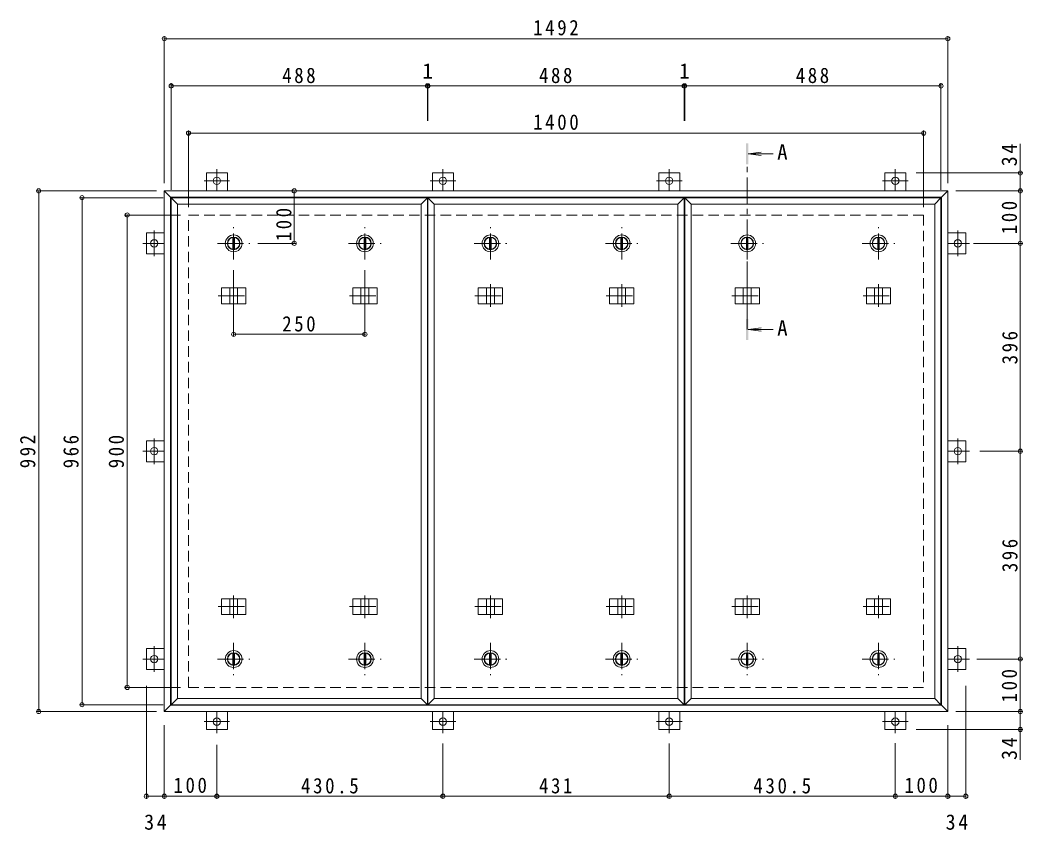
# Model space of a CAD drawing. Units: millimetres at full size, sheet at 1:10. Extents: x -2570 to 2371, y -1962 to 1308.
# Drawn here: x -1998 to -88, y -235 to 1308 of the extents above; entities that cross this region are included whole.
import ezdxf
from ezdxf.enums import TextEntityAlignment as Align

# ---------------------------------------------------------------- set-up
doc = ezdxf.new("R2010")
doc.units = ezdxf.units.MM
doc.header["$LTSCALE"] = 10
doc.header["$PDMODE"] = 32
doc.header["$PDSIZE"] = 8
doc.linetypes.add('CHAIN1', pattern=[8, 5, -1, 1, -1])
doc.linetypes.add('DASHED2', pattern=[3, 2, -1])
for name, color, linetype, lineweight in [('0-1_躯体', 2, 'DASHED2', 9), ('0-2_仕上', 4, 'Continuous', 9), ('0-3_建具', 4, 'Continuous', 9), ('0-5_寸法', 4, 'Continuous', 9), ('0-C', 2, 'Continuous', 9), ('0-E', 3, 'Continuous', 9), ('0-F', 7, 'Continuous', 9)]:
    doc.layers.add(name, color=color, linetype=linetype, lineweight=lineweight)
doc.styles.add('ＭＳ ゴシック', font='')
doc.styles.get('ＭＳ ゴシック').set_extended_font_data('MS Gothic')

msp = doc.modelspace()

# ---------------------------------------------------------------- linework, layer by layer
at = {"layer": '0-1_躯体'}
for p, q in [((-1676.82, 936.56), (-276.82, 936.56)), ((-1676.82, 36.56), (-1676.82, 936.56)), ((-276.82, 936.56), (-276.82, 36.56)), ((-276.82, 36.56), (-1676.82, 36.56))]:
    msp.add_line(p, q, dxfattribs=at)
at = {"layer": '0-2_仕上'}
for p, q in [((-1709.82, 3.56), (-1709.82, 969.56)), ((-1697.82, 15.56), (-1697.82, 957.56)), ((-1233.82, 15.56), (-1233.82, 957.56)), ((-1221.82, 3.56), (-1221.82, 969.56)), ((-1220.82, 3.56), (-1220.82, 969.56)), ((-1208.82, 15.56), (-1208.82, 957.56)), ((-744.82, 15.56), (-744.82, 957.56)), ((-732.82, 3.56), (-732.82, 969.56)), ((-731.82, 3.56), (-731.82, 969.56)), ((-719.82, 15.56), (-719.82, 957.56)), ((-255.82, 15.56), (-255.82, 957.56)), ((-243.82, 3.56), (-243.82, 969.56))]:
    msp.add_line(p, q, dxfattribs=at)
for points in [[(-1697.82, 957.56), (-1709.82, 969.56), (-1221.82, 969.56)], [(-1697.82, 957.56), (-1233.82, 957.56), (-1221.82, 969.56)], [(-1208.82, 957.56), (-1220.82, 969.56), (-732.82, 969.56)], [(-1208.82, 957.56), (-744.82, 957.56), (-732.82, 969.56)], [(-719.82, 957.56), (-731.82, 969.56), (-243.82, 969.56)], [(-719.82, 957.56), (-255.82, 957.56), (-243.82, 969.56)], [(-1697.82, 15.56), (-1709.82, 3.56), (-1221.82, 3.56)], [(-1697.82, 15.56), (-1233.82, 15.56), (-1221.82, 3.56)], [(-1208.82, 15.56), (-1220.82, 3.56), (-732.82, 3.56)], [(-1208.82, 15.56), (-744.82, 15.56), (-732.82, 3.56)], [(-719.82, 15.56), (-731.82, 3.56), (-243.82, 3.56)], [(-719.82, 15.56), (-255.82, 15.56), (-243.82, 3.56)]]:
    msp.add_lwpolyline(points, dxfattribs=at)
at = {"layer": '0-3_建具', "color": 2}
for p, q in [((-1722.82, 982.56), (-1710.82, 970.56)), ((-1722.82, 982.56), (-230.82, 982.56)), ((-1722.82, -9.44), (-1722.82, 982.56)), ((-242.82, 970.56), (-230.82, 982.56)), ((-230.82, 982.56), (-230.82, -9.44)), ((-1710.82, 970.56), (-242.82, 970.56)), ((-1710.82, 2.56), (-1710.82, 970.56)), ((-242.82, 2.56), (-242.82, 970.56)), ((-1710.82, 2.56), (-1722.82, -9.44)), ((-242.82, 2.56), (-1710.82, 2.56)), ((-242.82, 2.56), (-230.82, -9.44)), ((-230.82, -9.44), (-1722.82, -9.44))]:
    msp.add_line(p, q, dxfattribs=at)
at = {"layer": '0-3_建具', "linetype": 'CHAIN1'}
for p, q in [((-1590.82, 804.67), (-1590.82, 761.44)), ((-1340.82, 804.67), (-1340.82, 761.44)), ((-1101.82, 804.67), (-1101.82, 761.44)), ((-851.82, 804.67), (-851.82, 761.44)), ((-612.82, 804.67), (-612.82, 761.44)), ((-362.82, 804.67), (-362.82, 761.44)), ((-1620.23, 782.56), (-1561.41, 782.56)), ((-1370.23, 782.56), (-1311.41, 782.56)), ((-1131.23, 782.56), (-1072.41, 782.56)), ((-881.23, 782.56), (-822.41, 782.56)), ((-642.23, 782.56), (-583.41, 782.56)), ((-392.23, 782.56), (-333.41, 782.56)), ((-1590.82, 168.44), (-1590.82, 211.68)), ((-1340.82, 168.44), (-1340.82, 211.68)), ((-1101.82, 168.44), (-1101.82, 211.68)), ((-851.82, 168.44), (-851.82, 211.68)), ((-612.82, 168.44), (-612.82, 211.68)), ((-362.82, 168.44), (-362.82, 211.68)), ((-1620.23, 190.56), (-1561.41, 190.56)), ((-1370.23, 190.56), (-1311.41, 190.56)), ((-1131.23, 190.56), (-1072.41, 190.56)), ((-881.23, 190.56), (-822.41, 190.56)), ((-642.23, 190.56), (-583.41, 190.56)), ((-392.23, 190.56), (-333.41, 190.56))]:
    msp.add_line(p, q, dxfattribs=at)
at = {"layer": '0-3_建具'}
for p, q in [((-1613.91, 797.56), (-1613.91, 767.56)), ((-1613.91, 797.56), (-1567.73, 797.56)), ((-1598.32, 797.56), (-1598.32, 767.56)), ((-1583.32, 797.56), (-1583.32, 767.56)), ((-1567.73, 797.56), (-1567.73, 767.56)), ((-1363.91, 797.56), (-1363.91, 767.56)), ((-1363.91, 797.56), (-1317.73, 797.56)), ((-1348.32, 797.56), (-1348.32, 767.56)), ((-1333.32, 797.56), (-1333.32, 767.56)), ((-1317.73, 797.56), (-1317.73, 767.56)), ((-1124.91, 797.56), (-1124.91, 767.56)), ((-1124.91, 797.56), (-1078.73, 797.56)), ((-1109.32, 797.56), (-1109.32, 767.56)), ((-1094.32, 797.56), (-1094.32, 767.56)), ((-1078.73, 797.56), (-1078.73, 767.56)), ((-874.91, 797.56), (-874.91, 767.56)), ((-874.91, 797.56), (-828.73, 797.56)), ((-859.32, 797.56), (-859.32, 767.56)), ((-844.32, 797.56), (-844.32, 767.56)), ((-828.73, 797.56), (-828.73, 767.56)), ((-635.91, 797.56), (-635.91, 767.56)), ((-635.91, 797.56), (-589.73, 797.56)), ((-620.32, 797.56), (-620.32, 767.56)), ((-605.32, 797.56), (-605.32, 767.56)), ((-589.73, 797.56), (-589.73, 767.56)), ((-385.91, 797.56), (-385.91, 767.56)), ((-385.91, 797.56), (-339.73, 797.56)), ((-370.32, 797.56), (-370.32, 767.56)), ((-355.32, 797.56), (-355.32, 767.56)), ((-339.73, 797.56), (-339.73, 767.56)), ((-1613.91, 767.56), (-1567.73, 767.56)), ((-1363.91, 767.56), (-1317.73, 767.56)), ((-1124.91, 767.56), (-1078.73, 767.56)), ((-874.91, 767.56), (-828.73, 767.56)), ((-635.91, 767.56), (-589.73, 767.56)), ((-385.91, 767.56), (-339.73, 767.56)), ((-1613.91, 175.56), (-1613.91, 205.56)), ((-1613.91, 205.56), (-1567.73, 205.56)), ((-1598.32, 175.56), (-1598.32, 205.56)), ((-1583.32, 175.56), (-1583.32, 205.56)), ((-1567.73, 175.56), (-1567.73, 205.56)), ((-1363.91, 175.56), (-1363.91, 205.56)), ((-1363.91, 205.56), (-1317.73, 205.56)), ((-1348.32, 175.56), (-1348.32, 205.56)), ((-1333.32, 175.56), (-1333.32, 205.56)), ((-1317.73, 175.56), (-1317.73, 205.56)), ((-1124.91, 175.56), (-1124.91, 205.56)), ((-1124.91, 205.56), (-1078.73, 205.56)), ((-1109.32, 175.56), (-1109.32, 205.56)), ((-1094.32, 175.56), (-1094.32, 205.56)), ((-1078.73, 175.56), (-1078.73, 205.56)), ((-874.91, 175.56), (-874.91, 205.56)), ((-874.91, 205.56), (-828.73, 205.56)), ((-859.32, 175.56), (-859.32, 205.56)), ((-844.32, 175.56), (-844.32, 205.56)), ((-828.73, 175.56), (-828.73, 205.56)), ((-635.91, 175.56), (-635.91, 205.56)), ((-635.91, 205.56), (-589.73, 205.56)), ((-620.32, 175.56), (-620.32, 205.56)), ((-605.32, 175.56), (-605.32, 205.56)), ((-589.73, 175.56), (-589.73, 205.56)), ((-385.91, 175.56), (-385.91, 205.56)), ((-385.91, 205.56), (-339.73, 205.56)), ((-370.32, 175.56), (-370.32, 205.56)), ((-355.32, 175.56), (-355.32, 205.56)), ((-339.73, 175.56), (-339.73, 205.56)), ((-1613.91, 175.56), (-1567.73, 175.56)), ((-1363.91, 175.56), (-1317.73, 175.56)), ((-1124.91, 175.56), (-1078.73, 175.56)), ((-874.91, 175.56), (-828.73, 175.56)), ((-635.91, 175.56), (-589.73, 175.56)), ((-385.91, 175.56), (-339.73, 175.56))]:
    msp.add_line(p, q, dxfattribs=at)
at = {"layer": '0-5_寸法'}
for p, q in [((-610.82, 1053.37), (-586.03, 1056.64)), ((-610.82, 1053.37), (-586.03, 1050.11)), ((-610.82, 1053.37), (-563.35, 1053.37)), ((-610.82, 718.25), (-586.03, 721.51)), ((-610.82, 718.25), (-586.03, 714.99)), ((-610.82, 718.25), (-563.35, 718.25))]:
    msp.add_line(p, q, dxfattribs=at)
at = {"layer": '0-5_寸法', "linetype": 'CHAIN1'}
msp.add_line((-612.82, 718.25), (-612.82, 1033.37), dxfattribs=at)
at = {"layer": '0-5_寸法'}
for points in [[(-610.82, 1073.37), (-614.82, 1073.37), (-610.82, 1033.37), (-614.82, 1033.37)], [(-610.82, 698.25), (-614.82, 698.25), (-610.82, 738.25), (-614.82, 738.25)]]:
    msp.add_solid(points, dxfattribs=at)
at = {"layer": '0-C', "linetype": 'CHAIN1'}
for p, q in [((-1590.82, 851.56), (-1590.82, 913.56)), ((-1340.82, 851.56), (-1340.82, 913.56)), ((-1101.82, 851.56), (-1101.82, 913.56)), ((-851.82, 851.56), (-851.82, 913.56)), ((-612.82, 851.56), (-612.82, 913.56)), ((-362.82, 851.56), (-362.82, 913.56)), ((-1621.82, 882.56), (-1559.82, 882.56)), ((-1371.82, 882.56), (-1309.82, 882.56)), ((-1132.82, 882.56), (-1070.82, 882.56)), ((-882.82, 882.56), (-820.82, 882.56)), ((-643.82, 882.56), (-581.82, 882.56)), ((-393.82, 882.56), (-331.82, 882.56)), ((-1590.82, 121.56), (-1590.82, 59.56)), ((-1340.82, 121.56), (-1340.82, 59.56)), ((-1101.82, 121.56), (-1101.82, 59.56)), ((-851.82, 121.56), (-851.82, 59.56)), ((-612.82, 121.56), (-612.82, 59.56)), ((-362.82, 121.56), (-362.82, 59.56)), ((-1621.82, 90.56), (-1559.82, 90.56)), ((-1371.82, 90.56), (-1309.82, 90.56)), ((-1132.82, 90.56), (-1070.82, 90.56)), ((-882.82, 90.56), (-820.82, 90.56)), ((-643.82, 90.56), (-581.82, 90.56)), ((-393.82, 90.56), (-331.82, 90.56))]:
    msp.add_line(p, q, dxfattribs=at)
at = {"layer": '0-C'}
for p, q in [((-1592.32, 893.96), (-1592.32, 871.16)), ((-1589.32, 893.96), (-1589.32, 871.16)), ((-1342.32, 893.96), (-1342.32, 871.16)), ((-1339.32, 893.96), (-1339.32, 871.16)), ((-1103.32, 893.96), (-1103.32, 871.16)), ((-1100.32, 893.96), (-1100.32, 871.16)), ((-853.32, 893.96), (-853.32, 871.16)), ((-850.32, 893.96), (-850.32, 871.16)), ((-614.32, 893.96), (-614.32, 871.16)), ((-611.32, 893.96), (-611.32, 871.16)), ((-364.32, 893.96), (-364.32, 871.16)), ((-361.32, 893.96), (-361.32, 871.16)), ((-1592.32, 79.15), (-1592.32, 101.96)), ((-1589.32, 79.15), (-1589.32, 101.96)), ((-1342.32, 79.15), (-1342.32, 101.96)), ((-1339.32, 79.15), (-1339.32, 101.96)), ((-1103.32, 79.15), (-1103.32, 101.96)), ((-1100.32, 79.15), (-1100.32, 101.96)), ((-853.32, 79.15), (-853.32, 101.96)), ((-850.32, 79.15), (-850.32, 101.96)), ((-614.32, 79.15), (-614.32, 101.96)), ((-611.32, 79.15), (-611.32, 101.96)), ((-364.32, 79.15), (-364.32, 101.96)), ((-361.32, 79.15), (-361.32, 101.96))]:
    msp.add_line(p, q, dxfattribs=at)
for centre, radius in [((-1590.82, 882.56), 16), ((-1340.82, 882.56), 16), ((-1101.82, 882.56), 16), ((-851.82, 882.56), 16), ((-612.82, 882.56), 16), ((-362.82, 882.56), 16), ((-1590.82, 882.56), 12), ((-1590.82, 882.56), 11.5), ((-1340.82, 882.56), 12), ((-1340.82, 882.56), 11.5), ((-1101.82, 882.56), 12), ((-1101.82, 882.56), 11.5), ((-851.82, 882.56), 12), ((-851.82, 882.56), 11.5), ((-612.82, 882.56), 12), ((-612.82, 882.56), 11.5), ((-362.82, 882.56), 12), ((-362.82, 882.56), 11.5), ((-1590.82, 90.56), 16), ((-1590.82, 90.56), 12), ((-1590.82, 90.56), 11.5), ((-1340.82, 90.56), 16), ((-1340.82, 90.56), 12), ((-1340.82, 90.56), 11.5), ((-1101.82, 90.56), 16), ((-1101.82, 90.56), 12), ((-1101.82, 90.56), 11.5), ((-851.82, 90.56), 16), ((-851.82, 90.56), 12), ((-851.82, 90.56), 11.5), ((-612.82, 90.56), 16), ((-612.82, 90.56), 12), ((-612.82, 90.56), 11.5), ((-362.82, 90.56), 16), ((-362.82, 90.56), 12), ((-362.82, 90.56), 11.5)]:
    msp.add_circle(centre, radius, dxfattribs=at)
at = {"layer": '0-E'}
for p, q in [((-1642.82, 1016.76), (-1602.82, 1016.76)), ((-1642.82, 1016.76), (-1642.82, 982.56)), ((-1602.82, 1016.76), (-1602.82, 982.56)), ((-1212.32, 1016.76), (-1172.32, 1016.76)), ((-1212.32, 1016.76), (-1212.32, 982.56)), ((-1172.32, 1016.76), (-1172.32, 982.56)), ((-781.32, 1016.76), (-741.32, 1016.76)), ((-781.32, 1016.76), (-781.32, 982.56)), ((-741.32, 1016.76), (-741.32, 982.56)), ((-350.82, 1016.76), (-310.82, 1016.76)), ((-350.82, 1016.76), (-350.82, 982.56)), ((-310.82, 1016.76), (-310.82, 982.56)), ((-1757.02, 862.56), (-1757.02, 902.56)), ((-1757.02, 902.56), (-1722.82, 902.56)), ((-196.62, 902.56), (-230.82, 902.56)), ((-196.62, 902.56), (-196.62, 862.56)), ((-1757.02, 862.56), (-1722.82, 862.56)), ((-196.62, 862.56), (-230.82, 862.56)), ((-1757.02, 466.56), (-1757.02, 506.56)), ((-1757.02, 506.56), (-1722.82, 506.56)), ((-196.62, 506.56), (-230.82, 506.56)), ((-196.62, 506.56), (-196.62, 466.56)), ((-1757.02, 466.56), (-1722.82, 466.56)), ((-196.62, 466.56), (-230.82, 466.56)), ((-1757.02, 70.56), (-1757.02, 110.56)), ((-1757.02, 110.56), (-1722.82, 110.56)), ((-196.62, 110.56), (-230.82, 110.56)), ((-196.62, 110.56), (-196.62, 70.56)), ((-1757.02, 70.56), (-1722.82, 70.56)), ((-196.62, 70.56), (-230.82, 70.56)), ((-1642.82, -43.64), (-1642.82, -9.44)), ((-1602.82, -43.64), (-1602.82, -9.44)), ((-1212.32, -43.64), (-1212.32, -9.44)), ((-1172.32, -43.64), (-1172.32, -9.44)), ((-781.32, -43.64), (-781.32, -9.44)), ((-741.32, -43.64), (-741.32, -9.44)), ((-350.82, -43.64), (-350.82, -9.44)), ((-310.82, -43.64), (-310.82, -9.44)), ((-1602.82, -43.64), (-1642.82, -43.64)), ((-1172.32, -43.64), (-1212.32, -43.64)), ((-741.32, -43.64), (-781.32, -43.64)), ((-310.82, -43.64), (-350.82, -43.64))]:
    msp.add_line(p, q, dxfattribs=at)
at = {"layer": '0-E', "linetype": 'CHAIN1'}
for p, q in [((-1622.82, 1023.73), (-1622.82, 982.56)), ((-1192.32, 1023.73), (-1192.32, 982.56)), ((-761.32, 1023.73), (-761.32, 982.56)), ((-330.82, 1023.73), (-330.82, 982.56)), ((-1598.44, 1001.76), (-1647.2, 1001.76)), ((-1167.94, 1001.76), (-1216.7, 1001.76)), ((-736.94, 1001.76), (-785.7, 1001.76)), ((-306.44, 1001.76), (-355.2, 1001.76)), ((-1742.02, 906.93), (-1742.02, 858.18)), ((-211.62, 858.18), (-211.62, 906.93)), ((-1763.99, 882.56), (-1722.82, 882.56)), ((-189.65, 882.56), (-230.82, 882.56)), ((-1742.02, 510.93), (-1742.02, 462.18)), ((-211.62, 462.18), (-211.62, 510.93)), ((-1763.99, 486.56), (-1722.82, 486.56)), ((-189.65, 486.56), (-230.82, 486.56)), ((-1742.02, 114.93), (-1742.02, 66.18)), ((-211.62, 66.18), (-211.62, 114.93)), ((-1763.99, 90.56), (-1722.82, 90.56)), ((-189.65, 90.56), (-230.82, 90.56)), ((-1622.82, -50.62), (-1622.82, -9.44)), ((-1192.32, -50.62), (-1192.32, -9.44)), ((-761.32, -50.62), (-761.32, -9.44)), ((-330.82, -50.62), (-330.82, -9.44)), ((-1647.2, -28.64), (-1598.44, -28.64)), ((-1216.7, -28.64), (-1167.94, -28.64)), ((-785.7, -28.64), (-736.94, -28.64)), ((-355.2, -28.64), (-306.44, -28.64))]:
    msp.add_line(p, q, dxfattribs=at)
at = {"layer": '0-E'}
for centre in [(-1622.82, 1001.76), (-1192.32, 1001.76), (-761.32, 1001.76), (-330.82, 1001.76), (-1742.02, 882.56), (-211.62, 882.56), (-1742.02, 486.56), (-211.62, 486.56), (-1742.02, 90.56), (-211.62, 90.56), (-1622.82, -28.64), (-1192.32, -28.64), (-761.32, -28.64), (-330.82, -28.64)]:
    msp.add_circle(centre, 7, dxfattribs=at)
at = {"layer": '0-F'}
for p, q in [((-1722.82, 997.56), (-1722.82, 1277.56)), ((-1722.82, 1272.56), (-230.82, 1272.56)), ((-230.82, 997.56), (-230.82, 1277.56)), ((-1709.82, 984.56), (-1709.82, 1187.56)), ((-1221.82, 1185.56), (-1221.82, 1116.27)), ((-1220.82, 1185.56), (-1220.82, 1116.27)), ((-732.82, 1185.56), (-732.82, 1116.27)), ((-731.82, 1185.56), (-731.82, 1116.27)), ((-243.82, 984.56), (-243.82, 1187.56)), ((-1709.82, 1182.56), (-1221.82, 1182.56)), ((-1221.82, 1182.56), (-1220.82, 1182.56)), ((-1220.82, 1182.56), (-732.82, 1182.56)), ((-732.82, 1182.56), (-731.82, 1182.56)), ((-731.82, 1182.56), (-243.82, 1182.56)), ((-1676.82, 951.56), (-1676.82, 1097.56)), ((-1676.82, 1092.56), (-276.82, 1092.56)), ((-276.82, 951.56), (-276.82, 1097.56)), ((-92.73, 1016.76), (-92.73, 1071.94)), ((-87.73, 1016.76), (-290.82, 1016.76)), ((-92.73, 982.56), (-92.73, 1016.76)), ((-1737.82, 982.56), (-1967.08, 982.56)), ((-1962.08, -9.44), (-1962.08, 982.56)), ((-1475.47, 982.56), (-1475.47, 882.56)), ((-215.82, 982.56), (-87.73, 982.56)), ((-92.73, 882.56), (-92.73, 982.56)), ((-1724.82, 969.56), (-1884.61, 969.56)), ((-1879.61, 3.56), (-1879.61, 969.56)), ((-1691.82, 936.56), (-1798.44, 936.56)), ((-1793.44, 36.56), (-1793.44, 936.56)), ((-1472.47, 882.56), (-1544.64, 882.56)), ((-181.89, 882.56), (-87.73, 882.56)), ((-92.73, 486.56), (-92.73, 882.56)), ((-1590.82, 706.26), (-1590.82, 831.56)), ((-1340.82, 706.26), (-1340.82, 831.56)), ((-1590.82, 709.26), (-1340.82, 709.26)), ((-89.73, 486.56), (-169.65, 486.56)), ((-92.73, 90.56), (-92.73, 486.56)), ((-175.3, 90.56), (-87.73, 90.56)), ((-92.73, -9.44), (-92.73, 90.56)), ((-1757.02, -175.81), (-1757.02, 39.35)), ((-196.62, -175.81), (-196.62, 39.35)), ((-1691.82, 36.56), (-1798.44, 36.56)), ((-1724.82, 3.56), (-1884.61, 3.56)), ((-1737.82, -9.44), (-1967.08, -9.44)), ((-215.82, -9.44), (-87.73, -9.44)), ((-92.73, -9.44), (-92.73, -43.64)), ((-1722.82, -35.65), (-1722.82, -175.81)), ((-230.82, -35.65), (-230.82, -175.81)), ((-87.73, -43.64), (-290.82, -43.64)), ((-92.73, -43.64), (-92.73, -101.6)), ((-1622.82, -72.95), (-1622.82, -175.81)), ((-1192.32, -173.81), (-1192.32, -70.62)), ((-761.32, -173.81), (-761.32, -70.62)), ((-330.82, -69.58), (-330.82, -175.81)), ((-1757.02, -170.81), (-1722.82, -170.81)), ((-1722.82, -170.81), (-1622.82, -170.81)), ((-1622.82, -170.81), (-1192.32, -170.81)), ((-1192.32, -170.81), (-761.32, -170.81)), ((-761.32, -170.81), (-330.82, -170.81)), ((-330.82, -170.81), (-230.82, -170.81)), ((-230.82, -170.81), (-196.62, -170.81))]:
    msp.add_line(p, q, dxfattribs=at)
for p in [(-1722.82, 1272.56), (-230.82, 1272.56), (-1709.82, 1182.56), (-1221.82, 1182.56), (-1220.82, 1182.56), (-732.82, 1182.56), (-731.82, 1182.56), (-243.82, 1182.56), (-1676.82, 1092.56), (-276.82, 1092.56), (-92.73, 1016.76), (-1962.08, 982.56), (-1475.47, 982.56), (-92.73, 982.56), (-1879.61, 969.56), (-1793.44, 936.56), (-1475.47, 882.56), (-92.73, 882.56), (-1590.82, 709.26), (-1340.82, 709.26), (-92.73, 486.56), (-92.73, 90.56), (-1793.44, 36.56), (-1879.61, 3.56), (-1962.08, -9.44), (-92.73, -9.44), (-92.73, -43.64), (-1757.02, -170.81), (-1722.82, -170.81), (-1622.82, -170.81), (-1192.32, -170.81), (-761.32, -170.81), (-330.82, -170.81), (-230.82, -170.81), (-196.62, -170.81)]:
    msp.add_point(p, dxfattribs=at)

# ---------------------------------------------------------------- texts
at = {"layer": '0-5_寸法', "color": 2, "style": 'ＭＳ ゴシック'}
for p in [(-555.79, 1032.98), (-555.79, 697.85)]:
    msp.add_text('A', height=29.33, dxfattribs=at).set_placement(p, align=Align.BOTTOM_LEFT)
at = {"layer": '0-F', "color": 2, "style": 'ＭＳ ゴシック'}
for p in [(-1231.32, 1187.56), (-742.32, 1187.56)]:
    msp.add_text('1', height=29.33, dxfattribs=at).set_placement(p, align=Align.BOTTOM_LEFT)
at = {"layer": '0-F', "color": 2, "char_height": 29.33, "attachment_point": 7, "style": 'ＭＳ ゴシック'}
for s, insert in [('\\T1.28;\\W0.9;1492', (-1020.57, 1278.56)), ('\\T1.27;\\W0.9;488', (-1498.32, 1187.56)), ('\\T1.27;\\W0.9;488', (-1009.32, 1187.56)), ('\\T1.27;\\W0.9;488', (-520.32, 1187.56)), ('\\T1.28;\\W0.9;1400', (-1020.57, 1098.56)), ('\\T1.27;\\W0.9;250', (-1498.32, 714.26)), ('\\T1.27;\\W0.9;100', (-1705.32, -164.81)), ('\\T1.28;\\W0.9;430.5', (-1462.57, -165.81)), ('\\T1.27;\\W0.9;431', (-1009.32, -165.81)), ('\\T1.28;\\W0.9;430.5', (-601.07, -165.81)), ('\\T1.27;\\W0.9;100', (-313.32, -164.81)), ('\\T1.27;\\W0.95;34', (-1761.17, -235.03)), ('\\T1.27;\\W0.95;34', (-234.97, -235.03))]:
    msp.add_mtext(s, dxfattribs=dict(at, insert=insert))
at = {"layer": '0-F', "color": 2, "char_height": 29.33, "attachment_point": 7, "rotation": 90, "style": 'ＭＳ ゴシック'}
for s, insert in [('\\T1.27;\\W0.95;34', (-98.73, 1029.44)), ('\\T1.27;\\W0.9;100', (-98.73, 900.06)), ('\\T1.27;\\W0.9;100', (-1480.47, 886.57)), ('\\T1.27;\\W0.9;396', (-97.73, 652.06)), ('\\T1.27;\\W0.9;992', (-1968.08, 454.06)), ('\\T1.27;\\W0.9;966', (-1885.61, 454.06)), ('\\T1.27;\\W0.9;900', (-1799.44, 454.06)), ('\\T1.27;\\W0.9;396', (-97.73, 256.06)), ('\\T1.27;\\W0.9;100', (-98.73, 8.06)), ('\\T1.27;\\W0.95;34', (-98.73, -101.6))]:
    msp.add_mtext(s, dxfattribs=dict(at, insert=insert))

doc.saveas('drawing.dxf')
